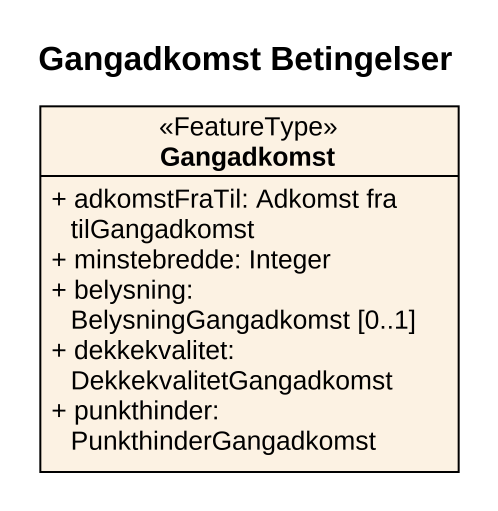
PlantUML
@startuml
title Gangadkomst Betingelser
hide circle
hide empty members
skinparam classAttributeIconSize 0
class Gangadkomst <<FeatureType>> {
  + adkomstFraTil: Adkomst fra tilGangadkomst
  + minstebredde: Integer
  + belysning: BelysningGangadkomst [0..1]
  + dekkekvalitet: DekkekvalitetGangadkomst
  + punkthinder: PunkthinderGangadkomst
}
@enduml
